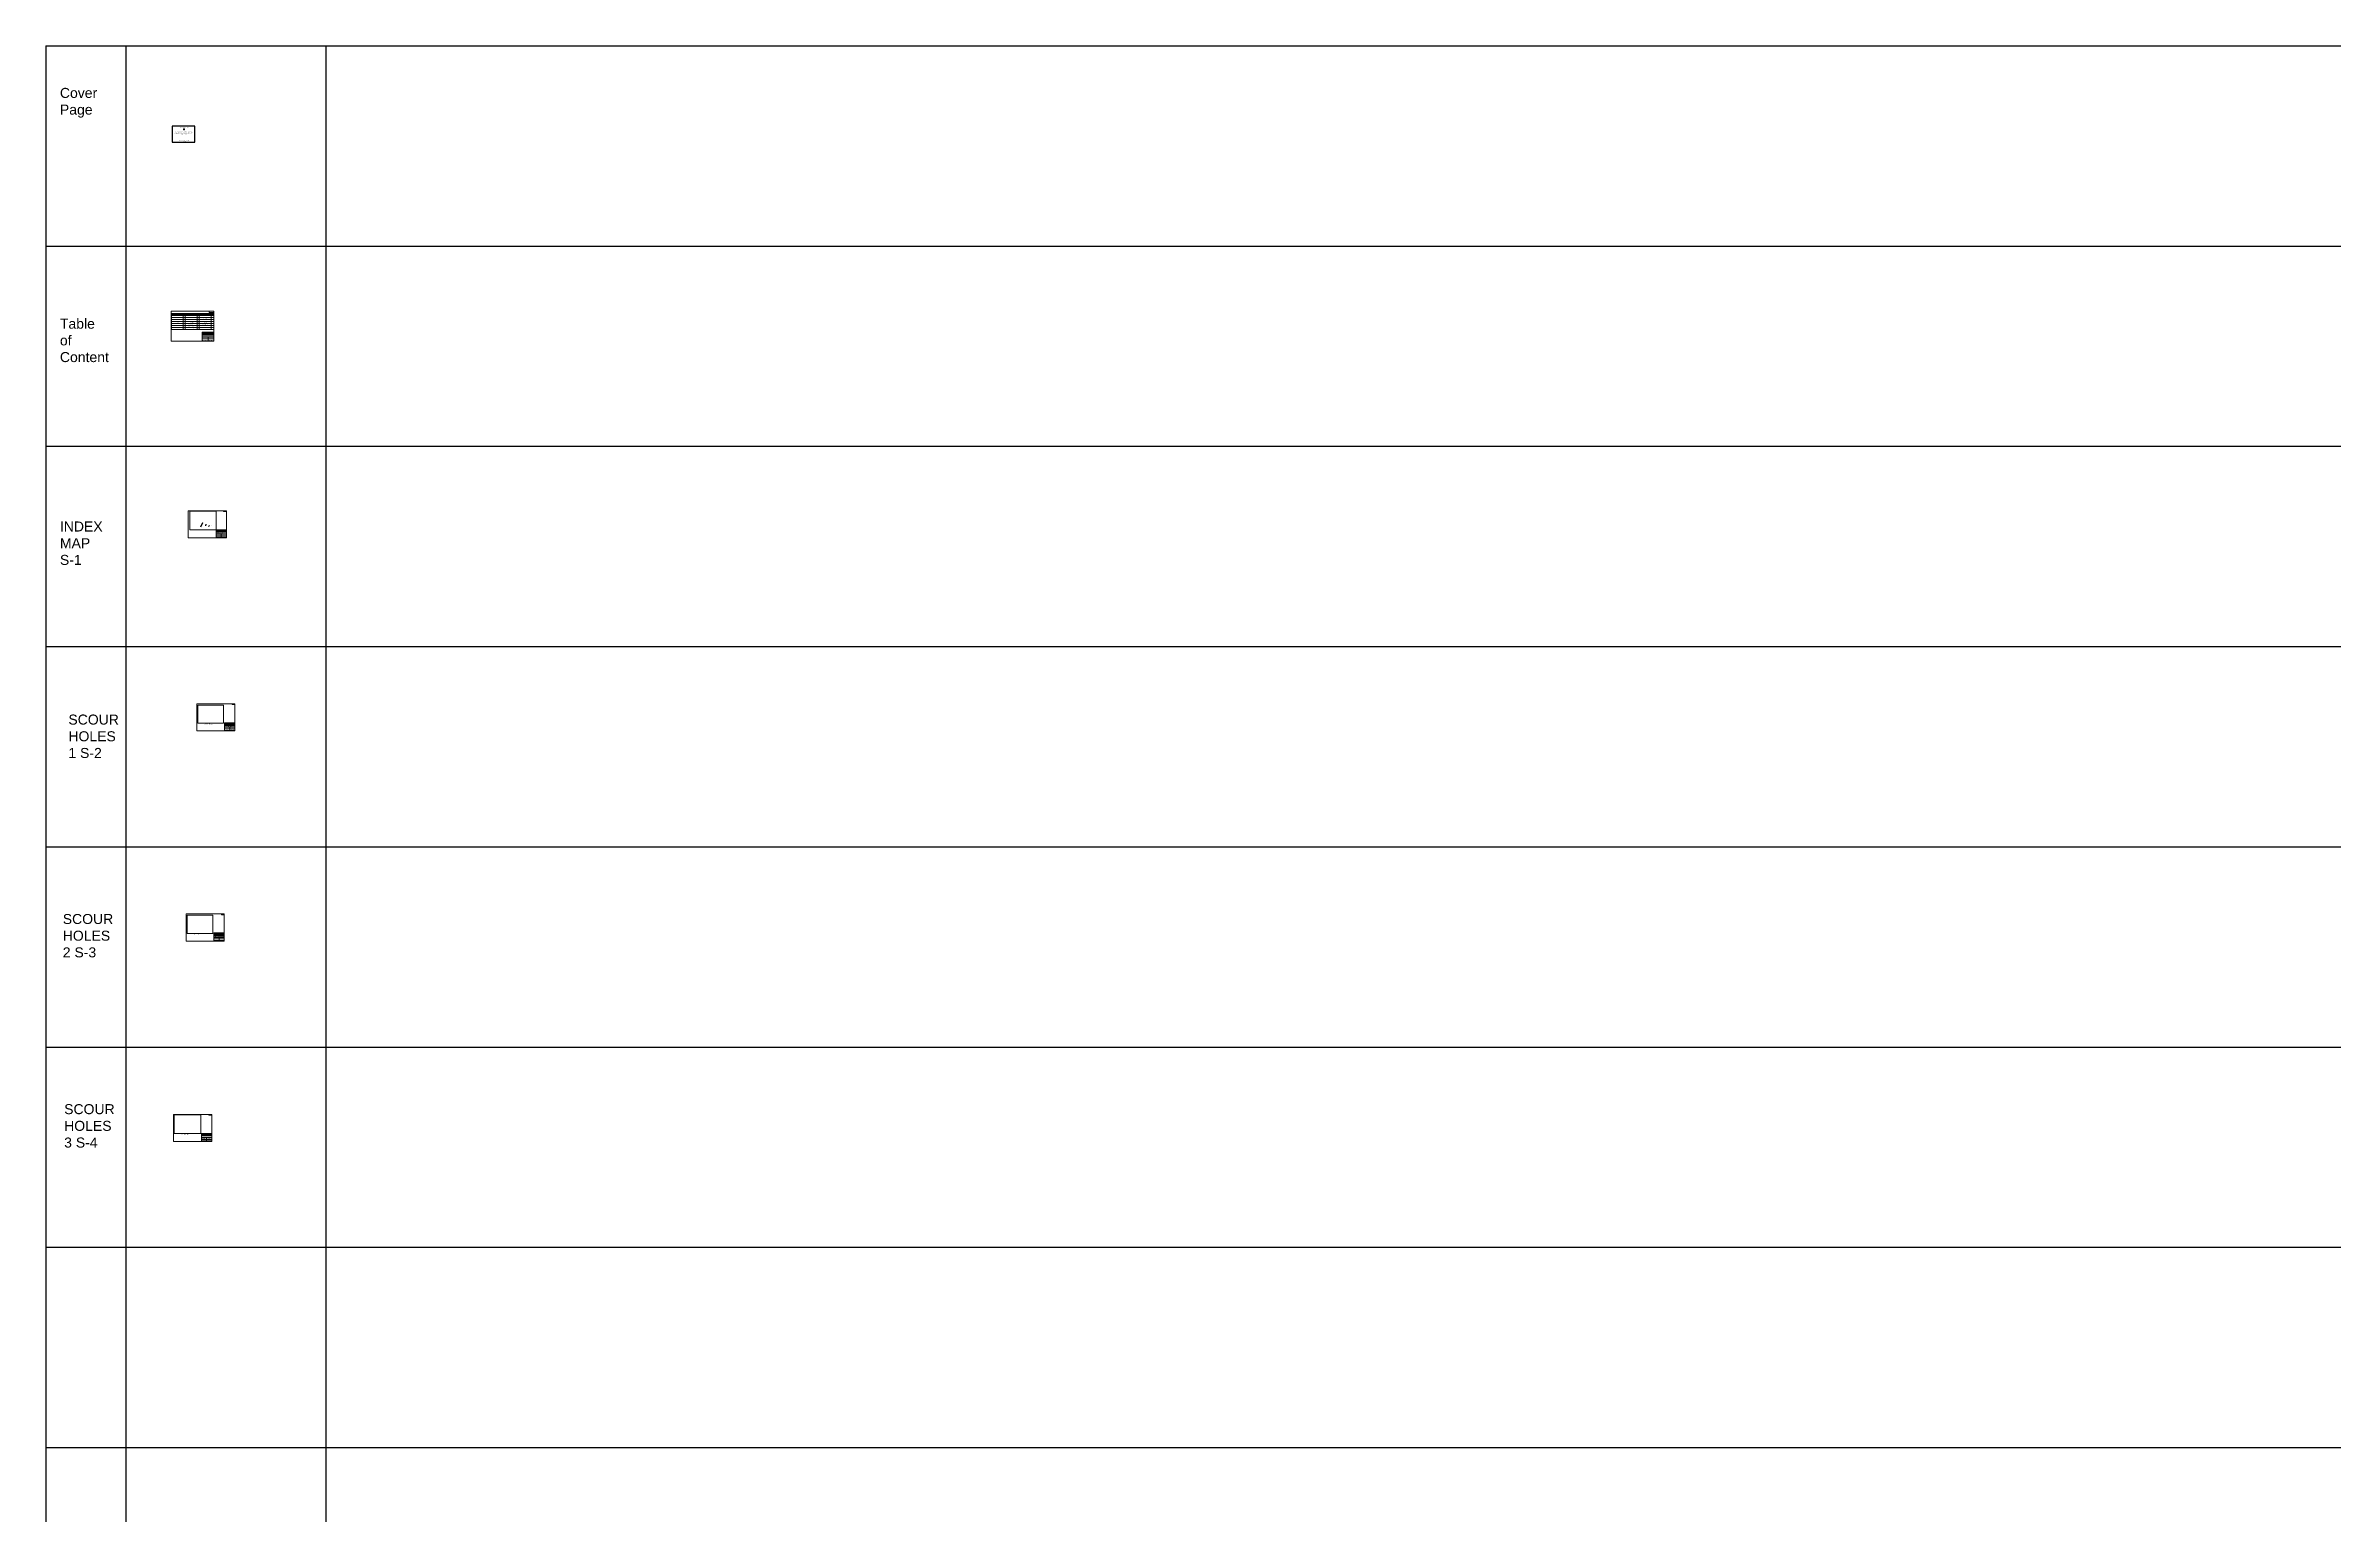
# Model space of a CAD drawing. Header units: inches. Extents: x -8940 to 26362, y -28010 to 990.
# Drawn here: x 3489 to 14923, y -6348 to 990 of the extents above; entities that cross this region are included whole.
import ezdxf
from ezdxf import colors
from ezdxf.entities.mleader import LeaderData, LeaderLine
from ezdxf.math import Vec2, Vec3

# ---------------------------------------------------------------- set-up
doc = ezdxf.new("R2010")
doc.units = ezdxf.units.IN
doc.header["$MEASUREMENT"] = 0
doc.layers.add('Construction Line', color=10, linetype='Continuous')
doc.layers.add('LINE', color=7, linetype='Continuous')
for name, color, linetype, lineweight in [('Layer1', 7, 'Continuous', 13), ('Long Section Labels', 7, 'Continuous', 9), ('Other line', 7, 'Continuous', 15)]:
    doc.layers.add(name, color=color, linetype=linetype, lineweight=lineweight)
doc.styles.get("Standard").update_dxf_attribs({"font": 'arial.ttf'})
picture_1 = doc.add_image_def('image1.jpg', size_in_pixel=(251, 242))
picture_2 = doc.add_image_def('image2.jpg', size_in_pixel=(7015, 4960))
picture_3 = doc.add_image_def('image3.jpg', size_in_pixel=(11692, 8267))
picture_4 = doc.add_image_def('image4.jpg', size_in_pixel=(7015, 4960))
picture_5 = doc.add_image_def('image5.jpg', size_in_pixel=(7015, 4960))

msp = doc.modelspace()

# ---------------------------------------------------------------- linework, layer by layer
at = {"layer": 'Construction Line'}
for p, q in [((3488.823672, 990.024943), (26362.295749, 990.024943)), ((3488.823672, 990.024943), (3488.823672, -28009.975057)), ((3888.823672, 990.024943), (3888.823672, -28009.975057)), ((4888.823672, 990.024943), (4888.823672, -28009.975057)), ((3488.823672, -9.975057), (26362.295749, -9.975057)), ((3488.823672, -1009.975057), (26362.295749, -1009.975057)), ((3488.823672, -2009.975057), (26362.295749, -2009.975057)), ((3488.823672, -3009.975057), (26362.295749, -3009.975057)), ((3488.823672, -4009.975057), (26362.295749, -4009.975057)), ((3488.823672, -5009.975057), (26362.295749, -5009.975057)), ((3488.823672, -6009.975057), (26362.295749, -6009.975057))]:
    msp.add_line(p, q, dxfattribs=at)
at = {"layer": 'Layer1'}
for p, q in [((4115.69025, -351.613968), (4328.072538, -351.613968)), ((4115.69025, -356.613968), (4328.072538, -356.613968)), ((4115.69025, -366.613968), (4328.072538, -366.613968)), ((4115.69025, -376.613968), (4328.072538, -376.613968)), ((4115.69025, -386.613968), (4328.072538, -386.613968)), ((4115.69025, -396.613968), (4328.072538, -396.613968)), ((4115.69025, -406.613968), (4328.072538, -406.613968)), ((4115.69025, -416.613968), (4328.072538, -416.613968)), ((4115.69025, -426.613968), (4328.072538, -426.613968)), ((4116.69025, -346.613968), (4116.69025, -426.613968)), ((4116.69025, -346.613968), (4116.69025, -351.613968)), ((4116.69025, -346.613968), (4175.69025, -346.613968)), ((4116.69025, -346.613968), (4116.69025, -351.613968)), ((4116.69025, -351.613968), (4116.69025, -356.613968)), ((4116.69025, -356.613968), (4116.69025, -366.613968)), ((4116.69025, -376.613968), (4116.69025, -386.613968)), ((4116.69025, -396.613968), (4116.69025, -406.613968)), ((4175.69025, -346.613968), (4175.69025, -426.613968)), ((4175.69025, -346.613968), (4185.69025, -346.613968)), ((4185.69025, -346.613968), (4185.69025, -426.613968)), ((4185.69025, -346.613968), (4245.69025, -346.613968)), ((4245.69025, -346.613968), (4245.69025, -426.613968)), ((4245.69025, -346.613968), (4255.69025, -346.613968)), ((4245.69025, -346.613968), (4255.69025, -346.613968)), ((4255.69025, -346.613968), (4255.69025, -426.613968)), ((4255.69025, -346.613968), (4328.072538, -346.613968)), ((4255.69025, -346.613968), (4315.69025, -346.613968)), ((4315.69025, -346.613968), (4315.69025, -426.613968)), ((4315.69025, -346.613968), (4328.072538, -346.613968))]:
    msp.add_line(p, q, dxfattribs=at)
at = {"layer": 'LINE', "color": 7, "lineweight": -2, "ltscale": 0.5}
msp.add_lwpolyline([(4233.949802, 509.527804), (4233.949802, 588.510936), (4119.583554, 588.510936), (4119.583554, 509.527804), (4233.949802, 509.527804), (4233.949802, 539.518291)], dxfattribs=at)
at = {"layer": 'Long Section Labels'}
for points in [[(4115.69025, -335.105781), (4328.072538, -335.105781), (4328.072538, -485.281297), (4115.69025, -485.281297)], [(4304.710486, -335.105781), (4328.072538, -335.105781), (4328.072538, -341.477249), (4304.710486, -341.477249)], [(4200.610592, -1331.86728), (4391.610592, -1331.86728), (4391.610592, -1466.92338), (4200.610592, -1466.92338)], [(4377.603925, -1331.86728), (4391.610592, -1331.86728), (4391.610592, -1335.68728), (4377.603925, -1335.68728)], [(4243.025384, -2296.001337), (4434.025384, -2296.001337), (4434.025384, -2431.057437), (4243.025384, -2431.057437)], [(4420.018717, -2296.001337), (4434.025384, -2296.001337), (4434.025384, -2299.821337), (4420.018717, -2299.821337)], [(4189.701131, -3345.313878), (4380.701131, -3345.313878), (4380.701131, -3480.369978), (4189.701131, -3480.369978)], [(4366.694465, -3345.313878), (4380.701131, -3345.313878), (4380.701131, -3349.133878), (4366.694465, -3349.133878)], [(4127.379287, -4346.252145), (4318.379287, -4346.252145), (4318.379287, -4481.308245), (4127.379287, -4481.308245)], [(4304.37262, -4346.252145), (4318.379287, -4346.252145), (4318.379287, -4350.072145), (4304.37262, -4350.072145)]]:
    msp.add_lwpolyline(points, close=True, dxfattribs=at)
for points in [[(4270.72932, -485.281297), (4270.72932, -440.681016), (4328.072538, -440.681016)], [(4270.72932, -444.291515), (4328.072538, -444.291515)], [(4270.72932, -449.813455), (4328.072538, -449.813455)], [(4270.72932, -454.698247), (4328.072538, -454.698247)], [(4270.72932, -462.556392), (4328.072538, -462.556392)], [(4270.72932, -465.104979), (4328.072538, -465.104979)], [(4270.72932, -473.812653), (4328.072538, -473.812653)], [(4270.72932, -482.520327), (4328.072538, -482.520327)], [(4291.967549, -482.520327), (4291.967549, -485.281297)], [(4299.400929, -465.104979), (4299.400929, -482.520327)], [(4340.040592, -1466.92338), (4340.040592, -1426.81338), (4391.610592, -1426.81338)], [(4340.040592, -1430.06038), (4391.610592, -1430.06038)], [(4340.040592, -1435.02638), (4391.610592, -1435.02638)], [(4340.040592, -1439.41938), (4391.610592, -1439.41938)], [(4340.040592, -1446.48638), (4391.610592, -1446.48638)], [(4340.040592, -1448.77838), (4391.610592, -1448.77838)], [(4340.040592, -1456.60938), (4391.610592, -1456.60938)], [(4340.040592, -1464.44038), (4391.610592, -1464.44038)], [(4359.140592, -1464.44038), (4359.140592, -1466.92338)], [(4365.825592, -1448.77838), (4365.825592, -1464.44038)], [(4382.455384, -2431.057437), (4382.455384, -2390.947437), (4434.025384, -2390.947437)], [(4382.455384, -2394.194437), (4434.025384, -2394.194437)], [(4382.455384, -2399.160437), (4434.025384, -2399.160437)], [(4382.455384, -2403.553437), (4434.025384, -2403.553437)], [(4382.455384, -2410.620437), (4434.025384, -2410.620437)], [(4382.455384, -2412.912437), (4434.025384, -2412.912437)], [(4382.455384, -2420.743437), (4434.025384, -2420.743437)], [(4382.455384, -2428.574437), (4434.025384, -2428.574437)], [(4401.555384, -2428.574437), (4401.555384, -2431.057437)], [(4408.240384, -2412.912437), (4408.240384, -2428.574437)], [(4329.131131, -3480.369978), (4329.131131, -3440.259978), (4380.701131, -3440.259978)], [(4329.131131, -3443.506978), (4380.701131, -3443.506978)], [(4329.131131, -3448.472978), (4380.701131, -3448.472978)], [(4329.131131, -3452.865978), (4380.701131, -3452.865978)], [(4329.131131, -3459.932978), (4380.701131, -3459.932978)], [(4329.131131, -3462.224978), (4380.701131, -3462.224978)], [(4329.131131, -3470.055978), (4380.701131, -3470.055978)], [(4329.131131, -3477.886978), (4380.701131, -3477.886978)], [(4348.231131, -3477.886978), (4348.231131, -3480.369978)], [(4354.916131, -3462.224978), (4354.916131, -3477.886978)], [(4266.809287, -4481.308245), (4266.809287, -4441.198245), (4318.379287, -4441.198245)], [(4266.809287, -4444.445245), (4318.379287, -4444.445245)], [(4266.809287, -4449.411245), (4318.379287, -4449.411245)], [(4266.809287, -4453.804245), (4318.379287, -4453.804245)], [(4266.809287, -4460.871245), (4318.379287, -4460.871245)], [(4266.809287, -4463.163245), (4318.379287, -4463.163245)], [(4266.809287, -4470.994245), (4318.379287, -4470.994245)], [(4266.809287, -4478.825245), (4318.379287, -4478.825245)], [(4285.909287, -4478.825245), (4285.909287, -4481.308245)], [(4292.594287, -4463.163245), (4292.594287, -4478.825245)]]:
    msp.add_lwpolyline(points, dxfattribs=at)

# ---------------------------------------------------------------- texts
at = {"layer": 'Construction Line', "char_height": 50, "attachment_point": 1}
for s, insert in [('Cover Page', (3559.522026, 779.68422)), ('Table of Content', (3559.522026, -372.732331)), ('INDEX MAP S-1', (3559.522026, -1385.446709)), ('SCOUR HOLES 1 S-2', (3601.936818, -2349.580766)), ('SCOUR HOLES 2 S-3', (3573.760671, -3345.395996)), ('SCOUR HOLES 3 S-4', (3580.826267, -4294.993609))]:
    msp.add_mtext_dynamic_manual_height_columns(s, width=186.33768321, gutter_width=1, heights=[0], dxfattribs=dict(at, insert=insert))
at = {"layer": 'Layer1', "char_height": 1.2}
for s, width, heights, insert, attachment_point in [('\\pxqc;DRAWING PREPARATION NOTES', 42.39483385, [0], (4127.437569, -420.431215), 1), ('\\pxqc;TABLE OF CONTENTS', 42.39483385, [0], (4127.437569, -360.431215), 1), ('\\pxqc;COVER PAGE', 30.80523593, [1.60898], (4131.124206, -352.994528), 1), ('CONTENTS', 22.2716575, [0], (4141.787994, -349.028816), 1), ('\\pxqc;SCOUR HOLE 1', 42.39483385, [0], (4127.437569, -380.465723), 1), ('\\pxqc;SCOUR HOLE 2', 42.39483385, [0], (4127.437569, -390.605932), 1), ('\\pxqc;SCOUR HOLE 3', 42.39483385, [0], (4127.437569, -400.431215), 1), ('\\pxqc;INDEX MAP', 42.39483385, [0], (4127.437569, -370.431215), 1), ('\\pxqc;SITE PLAN', 42.39483385, [0], (4127.437569, -410.431215), 1), ('SHHET NO', 22.2716575, [0], (4176.415616, -349.361294), 1), ('\\pxqc;01', 42.39483385, [0], (4159.5268, -370.431215), 1), ('\\pxqc;02', 42.39483385, [0], (4159.5268, -381.240078), 1), ('\\pxqc;03', 42.39483385, [0], (4159.5268, -390.431215), 1), ('\\pxqc;04', 42.39483385, [0], (4159.5268, -400.431215), 1), ('\\pxqc;05', 42.39483385, [0], (4159.5268, -409.866027), 1), ('\\pxqc;06', 42.39483385, [0], (4159.5268, -420.431215), 1), ('SCOUR HOLES FILLING NOTES ', 42.39483385, [0], (4194.5268, -352.931215), 1), ('{\\C0;TYPICAL X-SECTION AT KM 14.980}', 42.39483385, [0], (4227.34944, -411.334574), 3), ('{\\C0;TYPICAL X-SECTION AT KM 7.480}', 42.39483385, [0], (4226.554495, -380.465723), 3), ('\\pxqc;TYPICAL SECTION  AT KM 9.120', 42.39483385, [0], (4233.942931, -390.605932), 3), ('\\pxqc;TYPICAL SECTION  AT KM 11.520', 42.39483385, [0], (4234.620583, -400.663236), 3), ('\\pxqc;TECHNICAL NOSTES-1', 42.39483385, [0], (4194.5268, -360.431215), 1), ('\\pxqc;TECHNICAL NOSTES-2', 42.39483385, [0], (4194.5268, -370.431215), 1), ('CONTENTS', 22.2716575, [0], (4219.592506, -349.028816), 3), ('{\\C0;DETAILS X,Y,Z}', 42.39483385, [0], (4228.085084, -420.414844), 3), ('SHHET NO', 22.2716575, [0], (4254.964884, -349.361294), 3), ('\\pxqc;07', 42.39483385, [0], (4229.5268, -352.931215), 1), ('\\pxqc;08', 42.39483385, [0], (4229.5268, -360.431215), 1), ('\\pxqc;09', 42.39483385, [0], (4229.5268, -370.431215), 1), ('\\pxqc;10', 42.39483385, [0], (4229.5268, -380.431215), 1), ('\\pxqc;11', 42.39483385, [0], (4229.5268, -389.555389), 1), ('\\pxqc;12', 42.39483385, [0], (4229.5268, -400.431215), 1), ('\\pxqc;13', 42.39483385, [0], (4229.5268, -410.431215), 1), ('\\pxqc;14', 42.39483385, [0], (4229.5268, -418.753788), 1), ('\\pxqc;D/S END TERMINATION SECTION', 42.39483385, [0], (4305.362426, -399.335135), 3), ('\\pxqc;U/S END TERMINATION SECTION', 42.39483385, [0], (4308.196535, -378.497306), 3), ('\\pxqc;D/S END TERMINATION', 42.39483385, [0], (4306.369117, -390.060263), 3), ('\\pxqc;DETAILS FILTER DRAIN', 42.39483385, [0], (4306.867331, -361.336109), 3), ('\\pxqc;DETAILS Z3,SHEAR PIN', 42.39483385, [0], (4306.962859, -353.306341), 3), ('\\pxqc;U/S END TERMINATION', 42.39483385, [0], (4308.130303, -369.528102), 3), ('CONTENTS', 22.2716575, [0], (4281.787994, -349.028816), 1), ('SHHET NO', 22.2716575, [0], (4316.415616, -349.361294), 1), ('\\pxqc;15', 42.39483385, [0], (4341.853699, -352.931215), 3), ('\\pxqc;16', 42.39483385, [0], (4341.853699, -360.431215), 3), ('\\pxqc;17', 42.39483385, [0], (4342.135266, -370.555027), 3), ('\\pxqc;18', 42.39483385, [0], (4342.716485, -381.036632), 3), ('\\pxqc;19', 42.39483385, [0], (4342.716485, -391.565299), 3), ('\\pxqc;20', 42.39483385, [0], (4342.801881, -399.5299), 3)]:
    msp.add_mtext_dynamic_manual_height_columns(s, width=width, gutter_width=1, heights=heights, dxfattribs=dict(at, insert=insert, attachment_point=attachment_point))
at = {"layer": 'Layer1', "char_height": 1.01866667, "width": 12.73597381, "attachment_point": 1}
for s, insert in [('Sheet No:02 OF 20', (4420.899106, -2297.048577)), ('Sheet No:03 OF 20', (4367.574853, -3346.361118)), ('Sheet No:04 OF 20', (4305.253009, -4347.299385))]:
    msp.add_mtext(s, dxfattribs=dict(at, insert=insert))
at = {"layer": 'Long Section Labels'}
for s, insert, char_height, width, attachment_point in [('Design of Protective Work along the R/B of Padma River from KM 6.720 to KM 15.720=9.000 KM at Talbaria, Baruipara and Bahalbaria union, Upazila: Mirpur, District: Kushtia Kushtia O & M Division, BWDB, Kushtia.', (4299.400929, -459.264466), 1, 57.34321779, 5), ('Protection of Talbaria area of Mirpur Upazila & Kamorkandi area of Shelaidah Union of Kumarkhali Upazila in Kushtia District from the erosion of Padma River', (4299.400929, -452.362042), 1, 59.46704067, 5), ('DATE:XX-XX-XXXX', (4281.348435, -483.688429), 1.48667602, 29.73352034, 5), ('CHECKED BY:^J^J^J(MST.TASMEM JAHAN),EE', (4272.853143, -477.847917), 1.06191144, 29.73352034, 4), ('DESIGNED BY:^J^J^J(SHAMMI AKHTER),SDE', (4272.853143, -469.352625), 1.06191144, 29.73352034, 4), ('TABLE OF CONTENTS', (4299.400929, -463.830686), 1.48667602, 59.46704067, 5), ('Drawing No:DC-5-XXXX-XX/XX', (4310.020043, -483.688429), 1.48667602, 46.72410339, 5), ('APPROVED BY:^J^J^J(MD. MAHFUZUR RAHMAN),CE,DESIGN', (4300.46284, -477.847917), 1.06191144, 29.73352034, 4), ('RECOMMENDED BY:^J^J^J(JAKARIA PERVEZ),SE', (4300.46284, -469.352625), 1.06191144, 29.73352034, 4), ('Sheet No:01 OF 20', (4384.094009, -1333.733116), 1.01866667, 12.37010874, 5), ('Protection of Talbaria area of Mirpur Upazila & Kamorkandi area of Shelaidah Union of Kumarkhali Upazila in Kushtia District from the erosion of Padma River', (4365.825592, -1437.31838), 1, 53.48, 5), ('DATE:XX-XX-XXXX', (4349.590592, -1465.49088), 1.337, 26.74, 5), ('Design of Protective Work along the R/B of Padma River from KM 6.720 to KM 15.720=9.000 KM at Talbaria, Baruipara and Bahalbaria union, Upazila: Mirpur, District: Kushtia Kushtia O & M Division, BWDB, Kushtia.', (4365.825592, -1443.52588), 1, 51.57, 5), ('CHECKED BY:^J^J^J(MST.TASMEM JAHAN),EE', (4341.950592, -1460.23838), 0.955, 26.74, 4), ('DESIGNED BY:^J^J^J(SHAMMI AKHTER),SDE', (4341.950592, -1452.59838), 0.955, 26.74, 4), ('Office of The Superintending Enginner,Design Circle-5', (4365.825592, -1432.54338), 1.337, 44.86975648, 5), ('INDEX MAP', (4365.825592, -1447.63238), 1.337, 53.48, 5), ('Drawing No:DC-5-XXXX-XX/XX', (4375.375592, -1465.49088), 1.337, 42.02, 5), ('APPROVED BY:^J^J^J(MD. MAHFUZUR RAHMAN),CE,DESIGN', (4366.780592, -1460.23838), 0.955, 26.74, 4), ('RECOMMENDED BY:^J^J^J(JAKARIA PERVEZ),SE', (4366.780592, -1452.59838), 0.955, 26.74, 4), ('SCOUR HOLE 1', (4301.125285, -2395.690196), 4, 53.48, 5), ('Protection of Talbaria area of Mirpur Upazila & Kamorkandi area of Shelaidah Union of Kumarkhali Upazila in Kushtia District from the erosion of Padma River', (4408.689636, -2400.884974), 1, 53.48, 5), ('Office of The Superintending Enginner,Design Circle-5', (4408.689636, -2396.109974), 1.337, 44.86975648, 5), ('DATE:XX-XX-XXXX', (4392.454636, -2429.057474), 1.337, 26.74, 5), ('Design of Protective Work along the R/B of Padma River from KM 6.720 to KM 15.720=9.000 KM at Talbaria, Baruipara and Bahalbaria union, Upazila: Mirpur, District: Kushtia Kushtia O & M Division, BWDB, Kushtia.', (4408.689636, -2407.092474), 1, 51.57, 5), ('CHECKED BY:^J^J^J(MST.TASMEM JAHAN),EE', (4384.814636, -2423.804974), 0.955, 26.74, 4), ('DESIGNED BY:^J^J^J(SHAMMI AKHTER),SDE', (4384.814636, -2416.164974), 0.955, 26.74, 4), ('SCOUR HOLE 1', (4404.509544, -2411.767392), 1.337, 53.48, 5), ('Drawing No:DC-5-XXXX-XX/XX', (4418.239636, -2429.057474), 1.337, 42.02, 5), ('APPROVED BY:^J^J^J(MD. MAHFUZUR RAHMAN),CE,DESIGN', (4409.644636, -2423.804974), 0.955, 26.74, 4), ('RECOMMENDED BY:^J^J^J(JAKARIA PERVEZ),SE', (4409.644636, -2416.164974), 0.955, 26.74, 4), ('SCOUR HOLE 2', (4247.801033, -3445.002737), 4, 53.48, 5), ('Protection of Talbaria area of Mirpur Upazila & Kamorkandi area of Shelaidah Union of Kumarkhali Upazila in Kushtia District from the erosion of Padma River', (4355.365384, -3450.197515), 1, 53.48, 5), ('DATE:XX-XX-XXXX', (4339.130384, -3478.370015), 1.337, 26.74, 5), ('Design of Protective Work along the R/B of Padma River from KM 6.720 to KM 15.720=9.000 KM at Talbaria, Baruipara and Bahalbaria union, Upazila: Mirpur, District: Kushtia Kushtia O & M Division, BWDB, Kushtia.', (4355.365384, -3456.405015), 1, 51.57, 5), ('CHECKED BY:^J^J^J(MST.TASMEM JAHAN),EE', (4331.490384, -3473.117515), 0.955, 26.74, 4), ('DESIGNED BY:^J^J^J(SHAMMI AKHTER),SDE', (4331.490384, -3465.477515), 0.955, 26.74, 4), ('Office of The Superintending Enginner,Design Circle-5', (4355.365384, -3445.422515), 1.337, 44.86975648, 5), ('SCOUR HOLE 2', (4351.185291, -3461.079933), 1.337, 53.48, 5), ('Drawing No:DC-5-XXXX-XX/XX', (4364.915384, -3478.370015), 1.337, 42.02, 5), ('APPROVED BY:^J^J^J(MD. MAHFUZUR RAHMAN),CE,DESIGN', (4356.320384, -3473.117515), 0.955, 26.74, 4), ('RECOMMENDED BY:^J^J^J(JAKARIA PERVEZ),SE', (4356.320384, -3465.477515), 0.955, 26.74, 4), ('SCOUR HOLE 3', (4185.479188, -4445.941004), 4, 53.48, 5), ('Protection of Talbaria area of Mirpur Upazila & Kamorkandi area of Shelaidah Union of Kumarkhali Upazila in Kushtia District from the erosion of Padma River', (4293.043539, -4451.135783), 1, 53.48, 5), ('Design of Protective Work along the R/B of Padma River from KM 6.720 to KM 15.720=9.000 KM at Talbaria, Baruipara and Bahalbaria union, Upazila: Mirpur, District: Kushtia Kushtia O & M Division, BWDB, Kushtia.', (4293.043539, -4457.343283), 1, 51.57, 5), ('Office of The Superintending Enginner,Design Circle-5', (4293.043539, -4446.360783), 1.337, 44.86975648, 5), ('DATE:XX-XX-XXXX', (4276.808539, -4479.308283), 1.337, 26.74, 5), ('CHECKED BY:^J^J^J(MST.TASMEM JAHAN),EE', (4269.168539, -4474.055783), 0.955, 26.74, 4), ('DESIGNED BY:^J^J^J(SHAMMI AKHTER),SDE', (4269.168539, -4466.415783), 0.955, 26.74, 4), ('SCOUR HOLE 3', (4288.863447, -4462.0182), 1.337, 53.48, 5), ('Drawing No:DC-5-XXXX-XX/XX', (4302.593539, -4479.308283), 1.337, 42.02, 5), ('APPROVED BY:^J^J^J(MD. MAHFUZUR RAHMAN),CE,DESIGN', (4293.998539, -4474.055783), 0.955, 26.74, 4), ('RECOMMENDED BY:^J^J^J(JAKARIA PERVEZ),SE', (4293.998539, -4466.415783), 0.955, 26.74, 4)]:
    msp.add_mtext(s, dxfattribs=dict(at, insert=insert, char_height=char_height, width=width, attachment_point=attachment_point))
at = {"layer": 'Long Section Labels', "attachment_point": 5}
for s, insert, char_height in [('Office of The Superintending Enginner,Design Circle-5', (4299.400929, -447.052485), 1.48667602), ('Bangladesh Water Development Board', (4299.400929, -442.273883), 1.48667602), ('Bangladesh Water Development Board', (4365.825592, -1428.24588), 1.337), ('Bangladesh Water Development Board', (4408.689636, -2391.812474), 1.337), ('Bangladesh Water Development Board', (4355.365384, -3441.125015), 1.337), ('Bangladesh Water Development Board', (4293.043539, -4442.063283), 1.337)]:
    msp.add_mtext(s, dxfattribs=dict(at, insert=insert, char_height=char_height))
at = {"layer": 'Other line', "color": 7, "ltscale": 5, "attachment_point": 2}
for s, insert, char_height, width in [('Bangladesh Water Development Board', (4177.283089, 583.079581), 2, 137.6102849), ('{\\C0;Design of Protective Work along the R/B of Padma River from \\PKM 6.720 to KM 15.720=9.000 KM at Talbaria, Baruipara and Bahalbaria union, \\PUpazila: Mirpur, District: Kushtia.\\P\\PKushtia WD Division, BWDB, Kushtia.}', (4177.400396, 554.356324), 1.8, 98.17973188), ('\\pxt2.20889;Protection of Talbaria area of Mirpur Upazila & Kamorkandi area of Shelaidah\\P Union of Kumarkhali Upazila in Kushtia District from the erosion of Padma River', (4179.463496, 562.979488), 1.8, 98.17973188), ('Designed by: Design Circle-5, BWDB, Dhaka.', (4179.279176, 519.813018), 1.8, 98.17973188), ('JANUARY, 2024{\\fTimes New Roman|b1|i0|c0|p18; }', (4179.568734, 515.417065), 1.8, 98.17973188)]:
    msp.add_mtext(s, dxfattribs=dict(at, insert=insert, char_height=char_height, width=width))

# ---------------------------------------------------------------- pictures from other files: only their frames are drawn
at = {"layer": 'Layer1'}
image = msp.add_image(picture_1, insert=(4176.18938, 570.233337), size_in_units=(5.858261, 5.648204), dxfattribs=at)
image.dxf.flags = 7
image = msp.add_image(picture_3, insert=(4208.872502, -1426.999614), size_in_units=(130.674046, 92.395), dxfattribs=at)
image.dxf.flags = 7
image = msp.add_image(picture_2, insert=(4247.909993, -2393.26029), size_in_units=(129.049795, 91.245472), dxfattribs=at)
image.dxf.flags = 7
image = msp.add_image(picture_4, insert=(4195.880171, -3442.233007), size_in_units=(127.903859, 90.43523), dxfattribs=at)
image.dxf.flags = 7
image = msp.add_image(picture_5, insert=(4129.913502, -4442.034003), size_in_units=(133.250809, 94.215825), dxfattribs=at)
image.dxf.flags = 7

# ---------------------------------------------------------------- leaders
ml = msp.add_multileader_mtext('Standard', dxfattribs=at)
ml.set_content('SCOUR HOLE 1', color=256)
ml.set_leader_properties()
ml.build(insert=Vec2(0, 0))
ml.multileader.update_dxf_attribs({"dogleg_length": 0.36, "arrow_head_size": 2})
ctx = ml.context
ctx.base_point, ctx.char_height, ctx.arrow_head_size, ctx.landing_gap_size, ctx.plane_origin = Vec3(4273.71724, -1390.633131), 1, 2, 0.09, Vec3(4263.431522, -1413.331736)
notes = []
notes.append((ctx, [(0, (1, 1, 0), (4273.35724, -1390.633131), (1, 0), 0.36, [(0, [(4263.431522, -1413.331736)], 0, [])])]))
ctx.mtext.insert, ctx.mtext.flow_direction = Vec3(4273.80724, -1390.124605), 5
ml = msp.add_multileader_mtext('Standard', dxfattribs=at)
ml.set_content('SCOUR HOLE 2', color=256)
ml.set_leader_properties()
ml.build(insert=Vec2(0, 0))
ml.multileader.update_dxf_attribs({"dogleg_length": 0.36, "arrow_head_size": 2})
ctx = ml.context
ctx.base_point, ctx.char_height, ctx.arrow_head_size, ctx.landing_gap_size, ctx.plane_origin = Vec3(4290.619074, -1399.314629), 1, 2, 0.09, Vec3(4287.536147, -1409.448948)
notes.append((ctx, [(0, (1, 1, 0), (4290.259074, -1399.314629), (1, 0), 0.36, [(0, [(4287.536147, -1409.448948)], 0, [])])]))
ctx.mtext.insert, ctx.mtext.flow_direction = Vec3(4290.709074, -1398.806103), 5
ml = msp.add_multileader_mtext('Standard', dxfattribs=at)
ml.set_content('SCOUR HOLE 3', color=256)
ml.set_leader_properties()
ml.build(insert=Vec2(0, 0))
ml.multileader.update_dxf_attribs({"dogleg_length": 0.36, "arrow_head_size": 2})
ctx = ml.context
ctx.base_point, ctx.char_height, ctx.arrow_head_size, ctx.landing_gap_size, ctx.plane_origin = Vec3(4306.547987, -1405.49144), 1, 2, 0.09, Vec3(4300.770273, -1412.64012)
notes.append((ctx, [(0, (1, 1, 0), (4306.187987, -1405.49144), (1, 0), 0.36, [(0, [(4300.770273, -1412.64012)], 0, [])])]))
ctx.mtext.insert, ctx.mtext.flow_direction = Vec3(4306.637987, -1404.982573), 5
for ctx, leaders in notes:
    for number, flags, end, landing, length, lines in leaders:
        leader = LeaderData()
        leader.index, (leader.has_last_leader_line, leader.has_dogleg_vector, leader.attachment_direction) = number, flags
        leader.last_leader_point, leader.dogleg_vector, leader.dogleg_length = Vec3(end), Vec3(landing), length
        for number, points, colour, breaks in lines:
            line = LeaderLine()
            line.index, line.vertices, line.color, line.breaks = number, Vec3.list(points), colors.encode_raw_color(colour), breaks
            leader.lines.append(line)
        ctx.leaders.append(leader)

doc.saveas('drawing.dxf')
